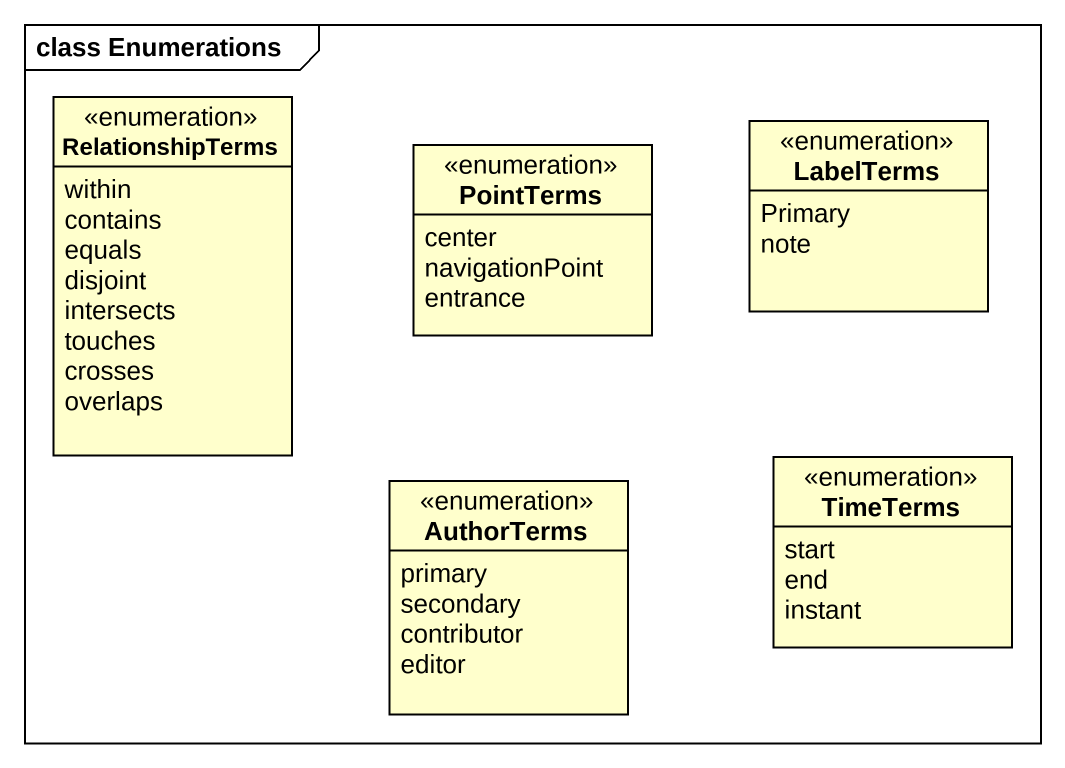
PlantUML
@startuml
mainframe class Enumerations
hide circle
hide empty members
enum RelationshipTerms {
  within
  contains
  equals
  disjoint
  intersects
  touches
  crosses
  overlaps
}
enum PointTerms {
  center
  navigationPoint
  entrance
}
enum LabelTerms {
  Primary
  note
}
enum AuthorTerms {
  primary
  secondary
  contributor
  editor
}
enum TimeTerms {
  start
  end
  instant
}
@enduml
